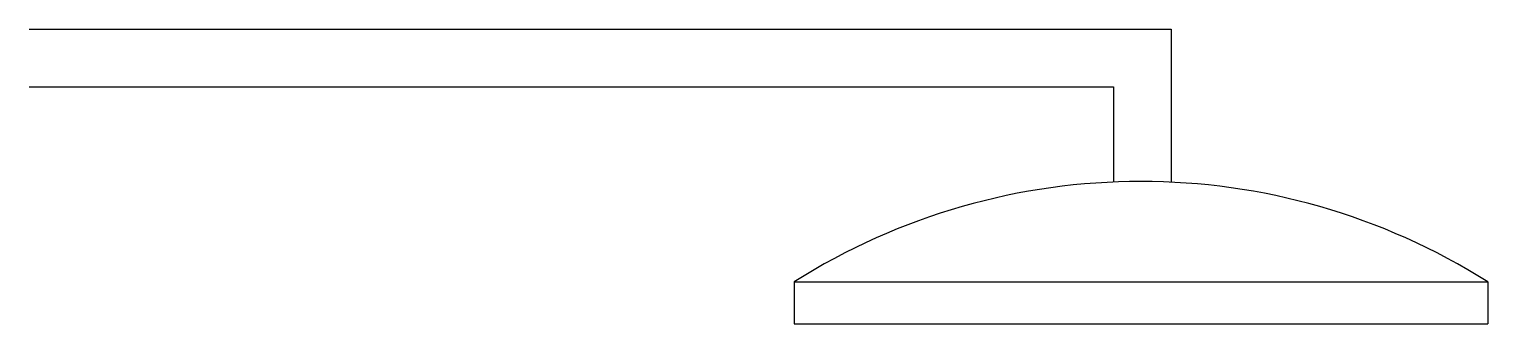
# Model space of a CAD drawing. Extents: x -11.111 to -10.603, y 14.299 to 14.401.
import ezdxf

# ---------------------------------------------------------------- set-up
doc = ezdxf.new("R2010")
doc.units = 0
doc.header["$MEASUREMENT"] = 0
doc.layers.get('0').update_dxf_attribs({"linetype": 'CONTINUOUS'})

msp = doc.modelspace()

# ---------------------------------------------------------------- linework, layer by layer
for p, q in [((-10.84461100036083, 14.31364909428392), (-10.60335626445339, 14.31364909428392)), ((-10.84461100036083, 14.31364909428392), (-10.84461100036083, 14.29911170133889)), ((-10.60335626445339, 14.31364909428392), (-10.60335626445339, 14.29911170133889)), ((-10.84461100036083, 14.29911170133889), (-10.60335626445339, 14.29911170133889))]:
    msp.add_line(p, q)
for points in [[(-11.11060389051318, 14.40144787781511), (-10.71348463108437, 14.40144787781511), (-10.71348463108437, 14.34831462210132)], [(-11.11060389051318, 14.38144787781511), (-10.73348463108437, 14.38144787781511), (-10.73348463108437, 14.34835885166667)]]:
    msp.add_lwpolyline(points)
msp.add_arc((-10.72398363240711, 14.12269521466082), 0.225863556251453, 57.71901137429222, 122.2809886257078)

doc.saveas('drawing.dxf')
